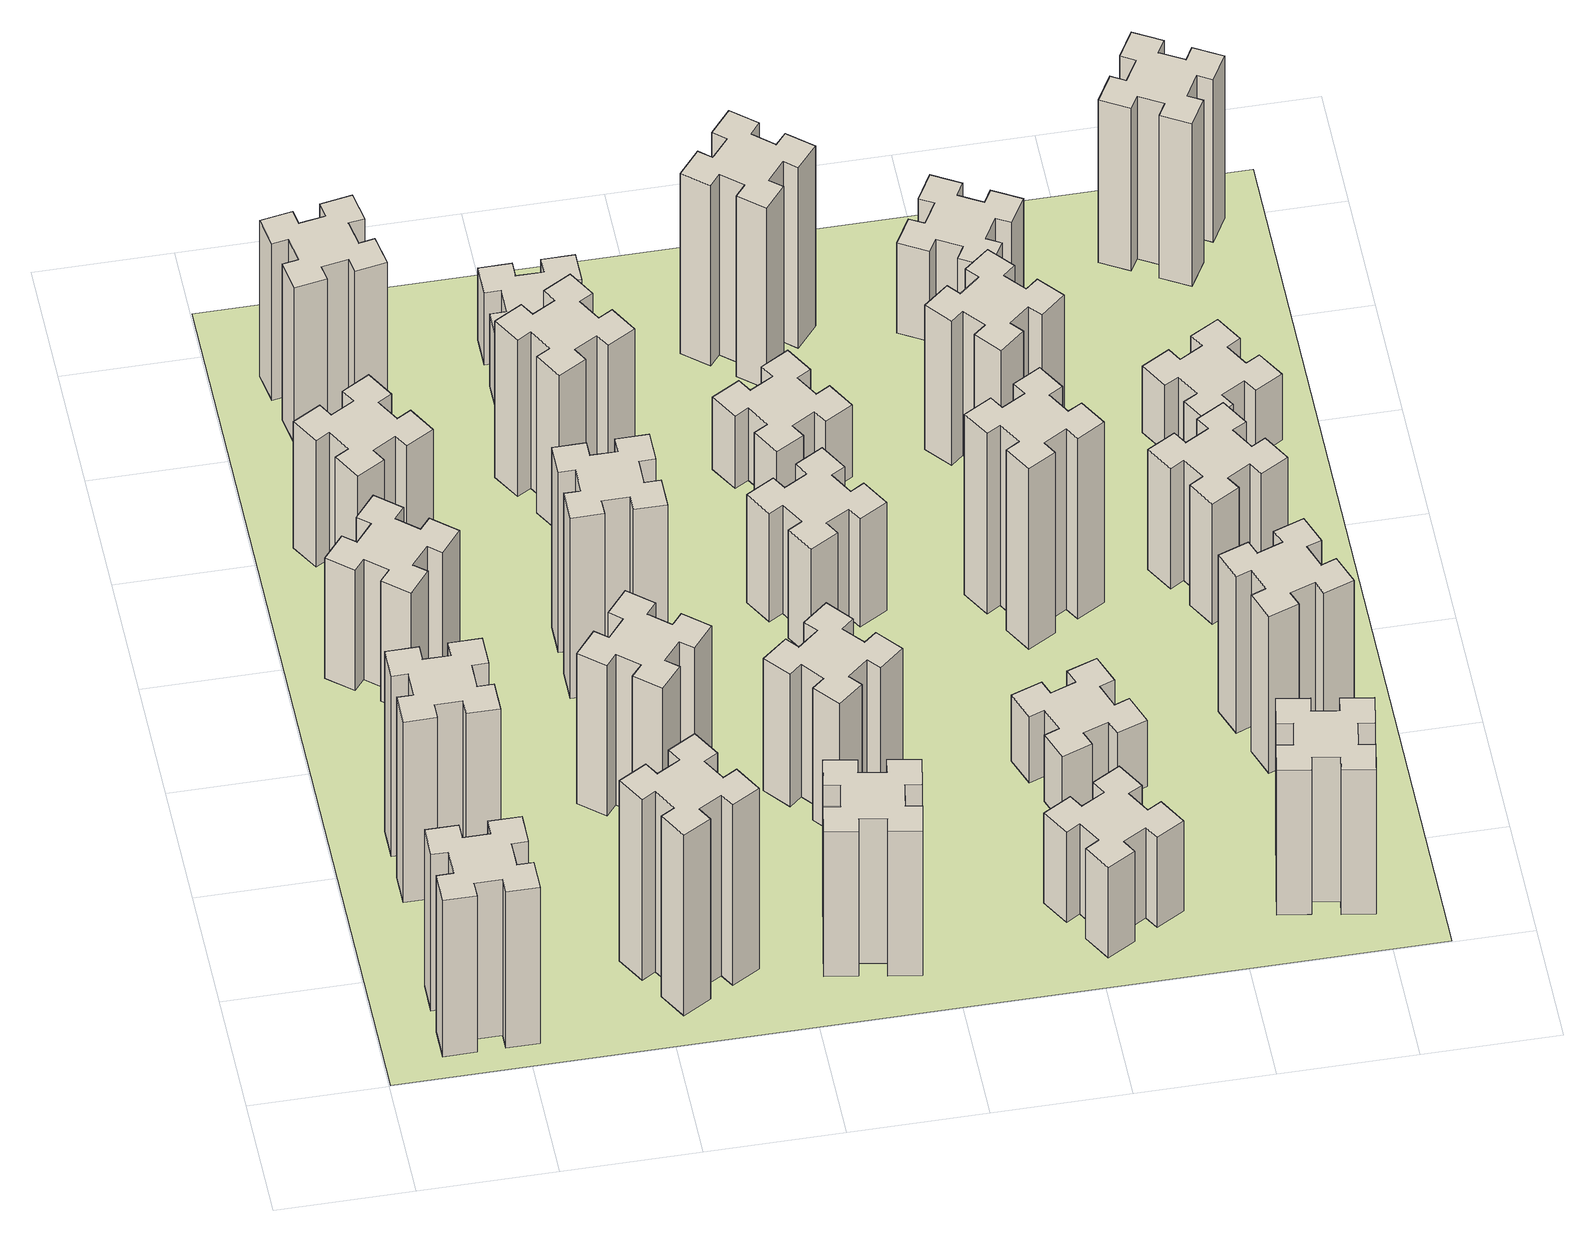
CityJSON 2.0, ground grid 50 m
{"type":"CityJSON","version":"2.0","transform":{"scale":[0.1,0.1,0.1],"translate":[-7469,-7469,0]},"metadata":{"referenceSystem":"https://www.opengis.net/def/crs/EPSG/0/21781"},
"CityObjects":{
"building1":{"type":"Building","attributes":{"class":"1000","function":"1000","usage":"1000","yearOfConstruction":2016,"roofType":"1000","measuredHeight":78,"storeysAboveGround":30,"storeysBelowGround":0},"geometry":[{"type":"Solid","lod":"1","boundaries":[[[[0,1,2,3,4,5,6,7,8,9,10,11,12,13,14,15,16,17,18,19]],[[17,16,20,21]],[[16,15,22,20]],[[15,14,23,22]],[[14,13,24,23]],[[13,12,25,24]],[[12,11,26,25]],[[11,10,27,26]],[[10,9,28,27]],[[9,8,29,28]],[[8,7,30,29]],[[7,6,31,30]],[[6,5,32,31]],[[5,4,33,32]],[[4,3,34,33]],[[3,2,35,34]],[[2,1,36,35]],[[1,0,37,36]],[[0,19,38,37]],[[19,18,39,38]],[[18,17,21,39]],[[24,25,26,27,28,29,30,31,32,33,34,35,36,37,38,39,21,20,22,23]]]]}]},
"building2":{"type":"Building","attributes":{"class":"1000","function":"1000","usage":"1000","yearOfConstruction":2016,"roofType":"1000","measuredHeight":90,"storeysAboveGround":30,"storeysBelowGround":0},"geometry":[{"type":"Solid","lod":"1","boundaries":[[[[40,41,42,43,44,45,46,47,48,49,50,51,52,53,54,55,56,57,58,59]],[[57,56,60,61]],[[56,55,62,60]],[[55,54,63,62]],[[54,53,64,63]],[[53,52,65,64]],[[52,51,66,65]],[[51,50,67,66]],[[50,49,68,67]],[[49,48,69,68]],[[48,47,70,69]],[[47,46,71,70]],[[46,45,72,71]],[[45,44,73,72]],[[44,43,74,73]],[[43,42,75,74]],[[42,41,76,75]],[[41,40,77,76]],[[40,59,78,77]],[[59,58,79,78]],[[58,57,61,79]],[[64,65,66,67,68,69,70,71,72,73,74,75,76,77,78,79,61,60,62,63]]]]}]},
"building3":{"type":"Building","attributes":{"class":"1000","function":"1000","usage":"1000","yearOfConstruction":2016,"roofType":"1000","measuredHeight":60,"storeysAboveGround":30,"storeysBelowGround":0},"geometry":[{"type":"Solid","lod":"1","boundaries":[[[[80,81,82,83,84,85,86,87,88,89,90,91,92,93,94,95,96,97,98,99]],[[97,96,100,101]],[[96,95,102,100]],[[95,94,103,102]],[[94,93,104,103]],[[93,92,105,104]],[[92,91,106,105]],[[91,90,107,106]],[[90,89,108,107]],[[89,88,109,108]],[[88,87,110,109]],[[87,86,111,110]],[[86,85,112,111]],[[85,84,113,112]],[[84,83,114,113]],[[83,82,115,114]],[[82,81,116,115]],[[81,80,117,116]],[[80,99,118,117]],[[99,98,119,118]],[[98,97,101,119]],[[104,105,106,107,108,109,110,111,112,113,114,115,116,117,118,119,101,100,102,103]]]]}]},
"building4":{"type":"Building","attributes":{"class":"1000","function":"1000","usage":"1000","yearOfConstruction":2016,"roofType":"1000","measuredHeight":63,"storeysAboveGround":30,"storeysBelowGround":0},"geometry":[{"type":"Solid","lod":"1","boundaries":[[[[120,121,122,123,124,125,126,127,128,129,130,131,132,133,134,135,136,137,138,139]],[[137,136,140,141]],[[136,135,142,140]],[[135,134,143,142]],[[134,133,144,143]],[[133,132,145,144]],[[132,131,146,145]],[[131,130,147,146]],[[130,129,148,147]],[[129,128,149,148]],[[128,127,150,149]],[[127,126,151,150]],[[126,125,152,151]],[[125,124,153,152]],[[124,123,154,153]],[[123,122,155,154]],[[122,121,156,155]],[[121,120,157,156]],[[120,139,158,157]],[[139,138,159,158]],[[138,137,141,159]],[[144,145,146,147,148,149,150,151,152,153,154,155,156,157,158,159,141,140,142,143]]]]}]},
"building5":{"type":"Building","attributes":{"class":"1000","function":"1000","usage":"1000","yearOfConstruction":2016,"roofType":"1000","measuredHeight":90,"storeysAboveGround":30,"storeysBelowGround":0},"geometry":[{"type":"Solid","lod":"1","boundaries":[[[[160,161,162,163,164,165,166,167,168,169,170,171,172,173,174,175,176,177,178,179]],[[177,176,180,181]],[[176,175,182,180]],[[175,174,183,182]],[[174,173,184,183]],[[173,172,185,184]],[[172,171,186,185]],[[171,170,187,186]],[[170,169,188,187]],[[169,168,189,188]],[[168,167,190,189]],[[167,166,191,190]],[[166,165,192,191]],[[165,164,193,192]],[[164,163,194,193]],[[163,162,195,194]],[[162,161,196,195]],[[161,160,197,196]],[[160,179,198,197]],[[179,178,199,198]],[[178,177,181,199]],[[184,185,186,187,188,189,190,191,192,193,194,195,196,197,198,199,181,180,182,183]]]]}]},
"building6":{"type":"Building","attributes":{"class":"1000","function":"1000","usage":"1000","yearOfConstruction":2016,"roofType":"1000","measuredHeight":78,"storeysAboveGround":30,"storeysBelowGround":0},"geometry":[{"type":"Solid","lod":"1","boundaries":[[[[200,201,202,203,204,205,206,207,208,209,210,211,212,213,214,215,216,217,218,219]],[[217,216,220,221]],[[216,215,222,220]],[[215,214,223,222]],[[214,213,224,223]],[[213,212,225,224]],[[212,211,226,225]],[[211,210,227,226]],[[210,209,228,227]],[[209,208,229,228]],[[208,207,230,229]],[[207,206,231,230]],[[206,205,232,231]],[[205,204,233,232]],[[204,203,234,233]],[[203,202,235,234]],[[202,201,236,235]],[[201,200,237,236]],[[200,219,238,237]],[[219,218,239,238]],[[218,217,221,239]],[[224,225,226,227,228,229,230,231,232,233,234,235,236,237,238,239,221,220,222,223]]]]}]},
"building7":{"type":"Building","attributes":{"class":"1000","function":"1000","usage":"1000","yearOfConstruction":2016,"roofType":"1000","measuredHeight":75,"storeysAboveGround":30,"storeysBelowGround":0},"geometry":[{"type":"Solid","lod":"1","boundaries":[[[[240,241,242,243,244,245,246,247,248,249,250,251,252,253,254,255,256,257,258,259]],[[257,256,260,261]],[[256,255,262,260]],[[255,254,263,262]],[[254,253,264,263]],[[253,252,265,264]],[[252,251,266,265]],[[251,250,267,266]],[[250,249,268,267]],[[249,248,269,268]],[[248,247,270,269]],[[247,246,271,270]],[[246,245,272,271]],[[245,244,273,272]],[[244,243,274,273]],[[243,242,275,274]],[[242,241,276,275]],[[241,240,277,276]],[[240,259,278,277]],[[259,258,279,278]],[[258,257,261,279]],[[264,265,266,267,268,269,270,271,272,273,274,275,276,277,278,279,261,260,262,263]]]]}]},
"building8":{"type":"Building","attributes":{"class":"1000","function":"1000","usage":"1000","yearOfConstruction":2016,"roofType":"1000","measuredHeight":90,"storeysAboveGround":30,"storeysBelowGround":0},"geometry":[{"type":"Solid","lod":"1","boundaries":[[[[280,281,282,283,284,285,286,287,288,289,290,291,292,293,294,295,296,297,298,299]],[[297,296,300,301]],[[296,295,302,300]],[[295,294,303,302]],[[294,293,304,303]],[[293,292,305,304]],[[292,291,306,305]],[[291,290,307,306]],[[290,289,308,307]],[[289,288,309,308]],[[288,287,310,309]],[[287,286,311,310]],[[286,285,312,311]],[[285,284,313,312]],[[284,283,314,313]],[[283,282,315,314]],[[282,281,316,315]],[[281,280,317,316]],[[280,299,318,317]],[[299,298,319,318]],[[298,297,301,319]],[[304,305,306,307,308,309,310,311,312,313,314,315,316,317,318,319,301,300,302,303]]]]}]},
"building9":{"type":"Building","attributes":{"class":"1000","function":"1000","usage":"1000","yearOfConstruction":2016,"roofType":"1000","measuredHeight":72,"storeysAboveGround":30,"storeysBelowGround":0},"geometry":[{"type":"Solid","lod":"1","boundaries":[[[[320,321,322,323,324,325,326,327,328,329,330,331,332,333,334,335,336,337,338,339]],[[337,336,340,341]],[[336,335,342,340]],[[335,334,343,342]],[[334,333,344,343]],[[333,332,345,344]],[[332,331,346,345]],[[331,330,347,346]],[[330,329,348,347]],[[329,328,349,348]],[[328,327,350,349]],[[327,326,351,350]],[[326,325,352,351]],[[325,324,353,352]],[[324,323,354,353]],[[323,322,355,354]],[[322,321,356,355]],[[321,320,357,356]],[[320,339,358,357]],[[339,338,359,358]],[[338,337,341,359]],[[344,345,346,347,348,349,350,351,352,353,354,355,356,357,358,359,341,340,342,343]]]]}]},
"building10":{"type":"Building","attributes":{"class":"1000","function":"1000","usage":"1000","yearOfConstruction":2016,"roofType":"1000","measuredHeight":78,"storeysAboveGround":30,"storeysBelowGround":0},"geometry":[{"type":"Solid","lod":"1","boundaries":[[[[360,361,362,363,364,365,366,367,368,369,370,371,372,373,374,375,376,377,378,379]],[[377,376,380,381]],[[376,375,382,380]],[[375,374,383,382]],[[374,373,384,383]],[[373,372,385,384]],[[372,371,386,385]],[[371,370,387,386]],[[370,369,388,387]],[[369,368,389,388]],[[368,367,390,389]],[[367,366,391,390]],[[366,365,392,391]],[[365,364,393,392]],[[364,363,394,393]],[[363,362,395,394]],[[362,361,396,395]],[[361,360,397,396]],[[360,379,398,397]],[[379,378,399,398]],[[378,377,381,399]],[[384,385,386,387,388,389,390,391,392,393,394,395,396,397,398,399,381,380,382,383]]]]}]},
"building11":{"type":"Building","attributes":{"class":"1000","function":"1000","usage":"1000","yearOfConstruction":2016,"roofType":"1000","measuredHeight":36,"storeysAboveGround":30,"storeysBelowGround":0},"geometry":[{"type":"Solid","lod":"1","boundaries":[[[[400,401,402,403,404,405,406,407,408,409,410,411,412,413,414,415,416,417,418,419]],[[417,416,420,421]],[[416,415,422,420]],[[415,414,423,422]],[[414,413,424,423]],[[413,412,425,424]],[[412,411,426,425]],[[411,410,427,426]],[[410,409,428,427]],[[409,408,429,428]],[[408,407,430,429]],[[407,406,431,430]],[[406,405,432,431]],[[405,404,433,432]],[[404,403,434,433]],[[403,402,435,434]],[[402,401,436,435]],[[401,400,437,436]],[[400,419,438,437]],[[419,418,439,438]],[[418,417,421,439]],[[424,425,426,427,428,429,430,431,432,433,434,435,436,437,438,439,421,420,422,423]]]]}]},
"building12":{"type":"Building","attributes":{"class":"1000","function":"1000","usage":"1000","yearOfConstruction":2016,"roofType":"1000","measuredHeight":66,"storeysAboveGround":30,"storeysBelowGround":0},"geometry":[{"type":"Solid","lod":"1","boundaries":[[[[440,441,442,443,444,445,446,447,448,449,450,451,452,453,454,455,456,457,458,459]],[[457,456,460,461]],[[456,455,462,460]],[[455,454,463,462]],[[454,453,464,463]],[[453,452,465,464]],[[452,451,466,465]],[[451,450,467,466]],[[450,449,468,467]],[[449,448,469,468]],[[448,447,470,469]],[[447,446,471,470]],[[446,445,472,471]],[[445,444,473,472]],[[444,443,474,473]],[[443,442,475,474]],[[442,441,476,475]],[[441,440,477,476]],[[440,459,478,477]],[[459,458,479,478]],[[458,457,461,479]],[[464,465,466,467,468,469,470,471,472,473,474,475,476,477,478,479,461,460,462,463]]]]}]},
"building13":{"type":"Building","attributes":{"class":"1000","function":"1000","usage":"1000","yearOfConstruction":2016,"roofType":"1000","measuredHeight":54,"storeysAboveGround":30,"storeysBelowGround":0},"geometry":[{"type":"Solid","lod":"1","boundaries":[[[[480,481,482,483,484,485,486,487,488,489,490,491,492,493,494,495,496,497,498,499]],[[497,496,500,501]],[[496,495,502,500]],[[495,494,503,502]],[[494,493,504,503]],[[493,492,505,504]],[[492,491,506,505]],[[491,490,507,506]],[[490,489,508,507]],[[489,488,509,508]],[[488,487,510,509]],[[487,486,511,510]],[[486,485,512,511]],[[485,484,513,512]],[[484,483,514,513]],[[483,482,515,514]],[[482,481,516,515]],[[481,480,517,516]],[[480,499,518,517]],[[499,498,519,518]],[[498,497,501,519]],[[504,505,506,507,508,509,510,511,512,513,514,515,516,517,518,519,501,500,502,503]]]]}]},
"building14":{"type":"Building","attributes":{"class":"1000","function":"1000","usage":"1000","yearOfConstruction":2016,"roofType":"1000","measuredHeight":36,"storeysAboveGround":30,"storeysBelowGround":0},"geometry":[{"type":"Solid","lod":"1","boundaries":[[[[520,521,522,523,524,525,526,527,528,529,530,531,532,533,534,535,536,537,538,539]],[[537,536,540,541]],[[536,535,542,540]],[[535,534,543,542]],[[534,533,544,543]],[[533,532,545,544]],[[532,531,546,545]],[[531,530,547,546]],[[530,529,548,547]],[[529,528,549,548]],[[528,527,550,549]],[[527,526,551,550]],[[526,525,552,551]],[[525,524,553,552]],[[524,523,554,553]],[[523,522,555,554]],[[522,521,556,555]],[[521,520,557,556]],[[520,539,558,557]],[[539,538,559,558]],[[538,537,541,559]],[[544,545,546,547,548,549,550,551,552,553,554,555,556,557,558,559,541,540,542,543]]]]}]},
"building15":{"type":"Building","attributes":{"class":"1000","function":"1000","usage":"1000","yearOfConstruction":2016,"roofType":"1000","measuredHeight":45,"storeysAboveGround":30,"storeysBelowGround":0},"geometry":[{"type":"Solid","lod":"1","boundaries":[[[[560,561,562,563,564,565,566,567,568,569,570,571,572,573,574,575,576,577,578,579]],[[577,576,580,581]],[[576,575,582,580]],[[575,574,583,582]],[[574,573,584,583]],[[573,572,585,584]],[[572,571,586,585]],[[571,570,587,586]],[[570,569,588,587]],[[569,568,589,588]],[[568,567,590,589]],[[567,566,591,590]],[[566,565,592,591]],[[565,564,593,592]],[[564,563,594,593]],[[563,562,595,594]],[[562,561,596,595]],[[561,560,597,596]],[[560,579,598,597]],[[579,578,599,598]],[[578,577,581,599]],[[584,585,586,587,588,589,590,591,592,593,594,595,596,597,598,599,581,580,582,583]]]]}]},
"building16":{"type":"Building","attributes":{"class":"1000","function":"1000","usage":"1000","yearOfConstruction":2016,"roofType":"1000","measuredHeight":90,"storeysAboveGround":30,"storeysBelowGround":0},"geometry":[{"type":"Solid","lod":"1","boundaries":[[[[600,601,602,603,604,605,606,607,608,609,610,611,612,613,614,615,616,617,618,619]],[[617,616,620,621]],[[616,615,622,620]],[[615,614,623,622]],[[614,613,624,623]],[[613,612,625,624]],[[612,611,626,625]],[[611,610,627,626]],[[610,609,628,627]],[[609,608,629,628]],[[608,607,630,629]],[[607,606,631,630]],[[606,605,632,631]],[[605,604,633,632]],[[604,603,634,633]],[[603,602,635,634]],[[602,601,636,635]],[[601,600,637,636]],[[600,619,638,637]],[[619,618,639,638]],[[618,617,621,639]],[[624,625,626,627,628,629,630,631,632,633,634,635,636,637,638,639,621,620,622,623]]]]}]},
"building17":{"type":"Building","attributes":{"class":"1000","function":"1000","usage":"1000","yearOfConstruction":2016,"roofType":"1000","measuredHeight":33,"storeysAboveGround":30,"storeysBelowGround":0},"geometry":[{"type":"Solid","lod":"1","boundaries":[[[[640,641,642,643,644,645,646,647,648,649,650,651,652,653,654,655,656,657,658,659]],[[657,656,660,661]],[[656,655,662,660]],[[655,654,663,662]],[[654,653,664,663]],[[653,652,665,664]],[[652,651,666,665]],[[651,650,667,666]],[[650,649,668,667]],[[649,648,669,668]],[[648,647,670,669]],[[647,646,671,670]],[[646,645,672,671]],[[645,644,673,672]],[[644,643,674,673]],[[643,642,675,674]],[[642,641,676,675]],[[641,640,677,676]],[[640,659,678,677]],[[659,658,679,678]],[[658,657,661,679]],[[664,665,666,667,668,669,670,671,672,673,674,675,676,677,678,679,661,660,662,663]]]]}]},
"building18":{"type":"Building","attributes":{"class":"1000","function":"1000","usage":"1000","yearOfConstruction":2016,"roofType":"1000","measuredHeight":90,"storeysAboveGround":30,"storeysBelowGround":0},"geometry":[{"type":"Solid","lod":"1","boundaries":[[[[680,681,682,683,684,685,686,687,688,689,690,691,692,693,694,695,696,697,698,699]],[[697,696,700,701]],[[696,695,702,700]],[[695,694,703,702]],[[694,693,704,703]],[[693,692,705,704]],[[692,691,706,705]],[[691,690,707,706]],[[690,689,708,707]],[[689,688,709,708]],[[688,687,710,709]],[[687,686,711,710]],[[686,685,712,711]],[[685,684,713,712]],[[684,683,714,713]],[[683,682,715,714]],[[682,681,716,715]],[[681,680,717,716]],[[680,699,718,717]],[[699,698,719,718]],[[698,697,701,719]],[[704,705,706,707,708,709,710,711,712,713,714,715,716,717,718,719,701,700,702,703]]]]}]},
"building19":{"type":"Building","attributes":{"class":"1000","function":"1000","usage":"1000","yearOfConstruction":2016,"roofType":"1000","measuredHeight":72,"storeysAboveGround":30,"storeysBelowGround":0},"geometry":[{"type":"Solid","lod":"1","boundaries":[[[[720,721,722,723,724,725,726,727,728,729,730,731,732,733,734,735,736,737,738,739]],[[737,736,740,741]],[[736,735,742,740]],[[735,734,743,742]],[[734,733,744,743]],[[733,732,745,744]],[[732,731,746,745]],[[731,730,747,746]],[[730,729,748,747]],[[729,728,749,748]],[[728,727,750,749]],[[727,726,751,750]],[[726,725,752,751]],[[725,724,753,752]],[[724,723,754,753]],[[723,722,755,754]],[[722,721,756,755]],[[721,720,757,756]],[[720,739,758,757]],[[739,738,759,758]],[[738,737,741,759]],[[744,745,746,747,748,749,750,751,752,753,754,755,756,757,758,759,741,740,742,743]]]]}]},
"building20":{"type":"Building","attributes":{"class":"1000","function":"1000","usage":"1000","yearOfConstruction":2016,"roofType":"1000","measuredHeight":72,"storeysAboveGround":30,"storeysBelowGround":0},"geometry":[{"type":"Solid","lod":"1","boundaries":[[[[760,761,762,763,764,765,766,767,768,769,770,771,772,773,774,775,776,777,778,779]],[[777,776,780,781]],[[776,775,782,780]],[[775,774,783,782]],[[774,773,784,783]],[[773,772,785,784]],[[772,771,786,785]],[[771,770,787,786]],[[770,769,788,787]],[[769,768,789,788]],[[768,767,790,789]],[[767,766,791,790]],[[766,765,792,791]],[[765,764,793,792]],[[764,763,794,793]],[[763,762,795,794]],[[762,761,796,795]],[[761,760,797,796]],[[760,779,798,797]],[[779,778,799,798]],[[778,777,781,799]],[[784,785,786,787,788,789,790,791,792,793,794,795,796,797,798,799,781,780,782,783]]]]}]},
"building21":{"type":"Building","attributes":{"class":"1000","function":"1000","usage":"1000","yearOfConstruction":2016,"roofType":"1000","measuredHeight":45,"storeysAboveGround":30,"storeysBelowGround":0},"geometry":[{"type":"Solid","lod":"1","boundaries":[[[[800,801,802,803,804,805,806,807,808,809,810,811,812,813,814,815,816,817,818,819]],[[817,816,820,821]],[[816,815,822,820]],[[815,814,823,822]],[[814,813,824,823]],[[813,812,825,824]],[[812,811,826,825]],[[811,810,827,826]],[[810,809,828,827]],[[809,808,829,828]],[[808,807,830,829]],[[807,806,831,830]],[[806,805,832,831]],[[805,804,833,832]],[[804,803,834,833]],[[803,802,835,834]],[[802,801,836,835]],[[801,800,837,836]],[[800,819,838,837]],[[819,818,839,838]],[[818,817,821,839]],[[824,825,826,827,828,829,830,831,832,833,834,835,836,837,838,839,821,820,822,823]]]]}]},
"building22":{"type":"Building","attributes":{"class":"1000","function":"1000","usage":"1000","yearOfConstruction":2016,"roofType":"1000","measuredHeight":78,"storeysAboveGround":30,"storeysBelowGround":0},"geometry":[{"type":"Solid","lod":"1","boundaries":[[[[840,841,842,843,844,845,846,847,848,849,850,851,852,853,854,855,856,857,858,859]],[[857,856,860,861]],[[856,855,862,860]],[[855,854,863,862]],[[854,853,864,863]],[[853,852,865,864]],[[852,851,866,865]],[[851,850,867,866]],[[850,849,868,867]],[[849,848,869,868]],[[848,847,870,869]],[[847,846,871,870]],[[846,845,872,871]],[[845,844,873,872]],[[844,843,874,873]],[[843,842,875,874]],[[842,841,876,875]],[[841,840,877,876]],[[840,859,878,877]],[[859,858,879,878]],[[858,857,861,879]],[[864,865,866,867,868,869,870,871,872,873,874,875,876,877,878,879,861,860,862,863]]]]}]},
"building23":{"type":"Building","attributes":{"class":"1000","function":"1000","usage":"1000","yearOfConstruction":2016,"roofType":"1000","measuredHeight":60,"storeysAboveGround":30,"storeysBelowGround":0},"geometry":[{"type":"Solid","lod":"1","boundaries":[[[[880,881,882,883,884,885,886,887,888,889,890,891,892,893,894,895,896,897,898,899]],[[897,896,900,901]],[[896,895,902,900]],[[895,894,903,902]],[[894,893,904,903]],[[893,892,905,904]],[[892,891,906,905]],[[891,890,907,906]],[[890,889,908,907]],[[889,888,909,908]],[[888,887,910,909]],[[887,886,911,910]],[[886,885,912,911]],[[885,884,913,912]],[[884,883,914,913]],[[883,882,915,914]],[[882,881,916,915]],[[881,880,917,916]],[[880,899,918,917]],[[899,898,919,918]],[[898,897,901,919]],[[904,905,906,907,908,909,910,911,912,913,914,915,916,917,918,919,901,900,902,903]]]]}]},
"building24":{"type":"Building","attributes":{"class":"1000","function":"1000","usage":"1000","yearOfConstruction":2016,"roofType":"1000","measuredHeight":33,"storeysAboveGround":30,"storeysBelowGround":0},"geometry":[{"type":"Solid","lod":"1","boundaries":[[[[920,921,922,923,924,925,926,927,928,929,930,931,932,933,934,935,936,937,938,939]],[[937,936,940,941]],[[936,935,942,940]],[[935,934,943,942]],[[934,933,944,943]],[[933,932,945,944]],[[932,931,946,945]],[[931,930,947,946]],[[930,929,948,947]],[[929,928,949,948]],[[928,927,950,949]],[[927,926,951,950]],[[926,925,952,951]],[[925,924,953,952]],[[924,923,954,953]],[[923,922,955,954]],[[922,921,956,955]],[[921,920,957,956]],[[920,939,958,957]],[[939,938,959,958]],[[938,937,941,959]],[[944,945,946,947,948,949,950,951,952,953,954,955,956,957,958,959,941,940,942,943]]]]}]},
"building25":{"type":"Building","attributes":{"class":"1000","function":"1000","usage":"1000","yearOfConstruction":2016,"roofType":"1000","measuredHeight":81,"storeysAboveGround":30,"storeysBelowGround":0},"geometry":[{"type":"Solid","lod":"1","boundaries":[[[[960,961,962,963,964,965,966,967,968,969,970,971,972,973,974,975,976,977,978,979]],[[977,976,980,981]],[[976,975,982,980]],[[975,974,983,982]],[[974,973,984,983]],[[973,972,985,984]],[[972,971,986,985]],[[971,970,987,986]],[[970,969,988,987]],[[969,968,989,988]],[[968,967,990,989]],[[967,966,991,990]],[[966,965,992,991]],[[965,964,993,992]],[[964,963,994,993]],[[963,962,995,994]],[[962,961,996,995]],[[961,960,997,996]],[[960,979,998,997]],[[979,978,999,998]],[[978,977,981,999]],[[984,985,986,987,988,989,990,991,992,993,994,995,996,997,998,999,981,980,982,983]]]]}]},
"landuse1":{"type":"LandUse","attributes":{"name":"plot1","function":"1010"},"geometry":[{"type":"MultiSurface","lod":"1","boundaries":[[[1000,1001,1002,1003]]]}]}
},
"vertices":[
[265,325,0],[265,225,0],[205,225,0],[205,105,0],[325,105,0],[325,165,0],[425,165,0],[425,105,0],[545,105,0],[545,225,0],[485,225,0],[485,325,0],[545,325,0],[545,445,0],[425,445,0],[425,385,0],[325,385,0],[325,445,0],[205,445,0],[205,325,0],[325,385,780],[325,445,780],[425,385,780],[425,445,780],[545,445,780],[545,325,780],[485,325,780],[485,225,780],[545,225,780],[545,105,780],[425,105,780],[425,165,780],[325,165,780],[325,105,780],[205,105,780],[205,225,780],[265,225,780],[265,325,780],[205,325,780],[205,445,780],
[265,1065,0],[265,965,0],[205,965,0],[205,845,0],[325,845,0],[325,905,0],[425,905,0],[425,845,0],[545,845,0],[545,965,0],[485,965,0],[485,1065,0],[545,1065,0],[545,1185,0],[425,1185,0],[425,1125,0],[325,1125,0],[325,1185,0],[205,1185,0],[205,1065,0],[325,1125,900],[325,1185,900],[425,1125,900],[425,1185,900],[545,1185,900],[545,1065,900],[485,1065,900],[485,965,900],[545,965,900],[545,845,900],[425,845,900],[425,905,900],[325,905,900],[325,845,900],[205,845,900],[205,965,900],[265,965,900],[265,1065,900],[205,1065,900],[205,1185,900],
[427,1846,0],[492,1923,0],[538,1884,0],[615,1976,0],[523,2053,0],[484,2007,0],[408,2072,0],[446,2118,0],[354,2195,0],[277,2103,0],[323,2064,0],[259,1988,0],[213,2026,0],[136,1934,0],[228,1857,0],[266,1903,0],[343,1839,0],[304,1793,0],[396,1716,0],[473,1808,0],[343,1839,600],[304,1793,600],[266,1903,600],[228,1857,600],[136,1934,600],[213,2026,600],[259,1988,600],[323,2064,600],[277,2103,600],[354,2195,600],[446,2118,600],[408,2072,600],[484,2007,600],[523,2053,600],[615,1976,600],[538,1884,600],[492,1923,600],[427,1846,600],[473,1808,600],[396,1716,600],
[496,2507,0],[446,2594,0],[498,2624,0],[438,2728,0],[334,2668,0],[364,2616,0],[277,2566,0],[247,2618,0],[143,2558,0],[203,2454,0],[255,2484,0],[305,2397,0],[253,2367,0],[313,2263,0],[417,2323,0],[387,2375,0],[474,2425,0],[504,2373,0],[608,2433,0],[548,2537,0],[474,2425,630],[504,2373,630],[387,2375,630],[417,2323,630],[313,2263,630],[253,2367,630],[305,2397,630],[255,2484,630],[203,2454,630],[143,2558,630],[247,2618,630],[277,2566,630],[364,2616,630],[334,2668,630],[438,2728,630],[498,2624,630],[446,2594,630],[496,2507,630],[548,2537,630],[608,2433,630],
[1127,255,0],[1214,305,0],[1244,253,0],[1348,313,0],[1288,417,0],[1236,387,0],[1186,474,0],[1238,504,0],[1178,608,0],[1074,548,0],[1104,496,0],[1017,446,0],[987,498,0],[883,438,0],[943,334,0],[995,364,0],[1045,277,0],[993,247,0],[1053,143,0],[1157,203,0],[1045,277,900],[993,247,900],[995,364,900],[943,334,900],[883,438,900],[987,498,900],[1017,446,900],[1104,496,900],[1074,548,900],[1178,608,900],[1238,504,900],[1186,474,900],[1236,387,900],[1288,417,900],[1348,313,900],[1244,253,900],[1214,305,900],[1127,255,900],[1157,203,900],[1053,143,900],
[492,3205,0],[475,3304,0],[534,3314,0],[513,3432,0],[395,3411,0],[405,3352,0],[307,3335,0],[297,3394,0],[178,3373,0],[199,3255,0],[258,3265,0],[276,3167,0],[217,3157,0],[237,3038,0],[356,3059,0],[345,3118,0],[444,3136,0],[454,3077,0],[572,3097,0],[551,3216,0],[444,3136,780],[454,3077,780],[345,3118,780],[356,3059,780],[237,3038,780],[217,3157,780],[276,3167,780],[258,3265,780],[199,3255,780],[178,3373,780],[297,3394,780],[307,3335,780],[405,3352,780],[395,3411,780],[513,3432,780],[534,3314,780],[475,3304,780],[492,3205,780],[551,3216,780],[572,3097,780],
[1224,1267,0],[1148,1332,0],[1186,1378,0],[1094,1455,0],[1017,1363,0],[1063,1324,0],[999,1248,0],[953,1286,0],[876,1194,0],[968,1117,0],[1006,1163,0],[1083,1099,0],[1044,1053,0],[1136,976,0],[1213,1068,0],[1167,1106,0],[1232,1183,0],[1278,1144,0],[1355,1236,0],[1263,1313,0],[1232,1183,750],[1278,1144,750],[1167,1106,750],[1213,1068,750],[1136,976,750],[1044,1053,750],[1083,1099,750],[1006,1163,750],[968,1117,750],[876,1194,750],[953,1286,750],[999,1248,750],[1063,1324,750],[1017,1363,750],[1094,1455,750],[1186,1378,750],[1148,1332,750],[1224,1267,750],[1263,1313,750],[1355,1236,750],
[1165,1965,0],[1065,1965,0],[1065,2025,0],[945,2025,0],[945,1905,0],[1005,1905,0],[1005,1805,0],[945,1805,0],[945,1685,0],[1065,1685,0],[1065,1745,0],[1165,1745,0],[1165,1685,0],[1285,1685,0],[1285,1805,0],[1225,1805,0],[1225,1905,0],[1285,1905,0],[1285,2025,0],[1165,2025,0],[1225,1905,900],[1285,1905,900],[1225,1805,900],[1285,1805,900],[1285,1685,900],[1165,1685,900],[1165,1745,900],[1065,1745,900],[1065,1685,900],[945,1685,900],[945,1805,900],[1005,1805,900],[1005,1905,900],[945,1905,900],[945,2025,900],[1065,2025,900],[1065,1965,900],[1165,1965,900],[1165,2025,900],[1285,2025,900],
[1855,307,0],[1872,405,0],[1931,395,0],[1952,513,0],[1834,534,0],[1824,475,0],[1725,492,0],[1736,551,0],[1617,572,0],[1597,454,0],[1656,444,0],[1638,345,0],[1579,356,0],[1558,237,0],[1677,217,0],[1687,276,0],[1785,258,0],[1775,199,0],[1893,178,0],[1914,297,0],[1785,258,720],[1775,199,720],[1687,276,720],[1677,217,720],[1558,237,720],[1579,356,720],[1638,345,720],[1656,444,720],[1597,454,720],[1617,572,720],[1736,551,720],[1725,492,720],[1824,475,720],[1834,534,720],[1952,513,720],[1931,395,720],[1872,405,720],[1855,307,720],[1914,297,720],[1893,178,720],
[1236,2707,0],[1186,2794,0],[1238,2824,0],[1178,2928,0],[1074,2868,0],[1104,2816,0],[1017,2766,0],[987,2818,0],[883,2758,0],[943,2654,0],[995,2684,0],[1045,2597,0],[993,2567,0],[1053,2463,0],[1157,2523,0],[1127,2575,0],[1214,2625,0],[1244,2573,0],[1348,2633,0],[1288,2737,0],[1214,2625,780],[1244,2573,780],[1127,2575,780],[1157,2523,780],[1053,2463,780],[993,2567,780],[1045,2597,780],[995,2684,780],[943,2654,780],[883,2758,780],[987,2818,780],[1017,2766,780],[1104,2816,780],[1074,2868,780],[1178,2928,780],[1238,2824,780],[1186,2794,780],[1236,2707,780],[1288,2737,780],[1348,2633,780],
[1225,3185,0],[1225,3285,0],[1285,3285,0],[1285,3405,0],[1165,3405,0],[1165,3345,0],[1065,3345,0],[1065,3405,0],[945,3405,0],[945,3285,0],[1005,3285,0],[1005,3185,0],[945,3185,0],[945,3065,0],[1065,3065,0],[1065,3125,0],[1165,3125,0],[1165,3065,0],[1285,3065,0],[1285,3185,0],[1165,3125,360],[1165,3065,360],[1065,3125,360],[1065,3065,360],[945,3065,360],[945,3185,360],[1005,3185,360],[1005,3285,360],[945,3285,360],[945,3405,360],[1065,3405,360],[1065,3345,360],[1165,3345,360],[1165,3405,360],[1285,3405,360],[1285,3285,360],[1225,3285,360],[1225,3185,360],[1285,3185,360],[1285,3065,360],
[1788,999,0],[1864,1063,0],[1903,1017,0],[1995,1094,0],[1918,1186,0],[1872,1148,0],[1807,1224,0],[1853,1263,0],[1776,1355,0],[1684,1278,0],[1723,1232,0],[1646,1167,0],[1608,1213,0],[1516,1136,0],[1593,1044,0],[1639,1083,0],[1703,1006,0],[1657,968,0],[1734,876,0],[1826,953,0],[1703,1006,660],[1657,968,660],[1639,1083,660],[1593,1044,660],[1516,1136,660],[1608,1213,660],[1646,1167,660],[1723,1232,660],[1684,1278,660],[1776,1355,660],[1853,1263,660],[1807,1224,660],[1872,1148,660],[1918,1186,660],[1995,1094,660],[1903,1017,660],[1864,1063,660],[1788,999,660],[1826,953,660],[1734,876,660],
[1844,2076,0],[1757,2026,0],[1727,2078,0],[1623,2018,0],[1683,1914,0],[1735,1944,0],[1785,1857,0],[1733,1827,0],[1793,1723,0],[1897,1783,0],[1867,1835,0],[1954,1885,0],[1984,1833,0],[2088,1893,0],[2028,1997,0],[1976,1967,0],[1926,2054,0],[1978,2084,0],[1918,2188,0],[1814,2128,0],[1926,2054,540],[1978,2084,540],[1976,1967,540],[2028,1997,540],[2088,1893,540],[1984,1833,540],[1954,1885,540],[1867,1835,540],[1897,1783,540],[1793,1723,540],[1733,1827,540],[1785,1857,540],[1735,1944,540],[1683,1914,540],[1623,2018,540],[1727,2078,540],[1757,2026,540],[1844,2076,540],[1814,2128,540],[1918,2188,540],
[1976,2607,0],[1926,2694,0],[1978,2724,0],[1918,2828,0],[1814,2768,0],[1844,2716,0],[1757,2666,0],[1727,2718,0],[1623,2658,0],[1683,2554,0],[1735,2584,0],[1785,2497,0],[1733,2467,0],[1793,2363,0],[1897,2423,0],[1867,2475,0],[1954,2525,0],[1984,2473,0],[2088,2533,0],[2028,2637,0],[1954,2525,360],[1984,2473,360],[1867,2475,360],[1897,2423,360],[1793,2363,360],[1733,2467,360],[1785,2497,360],[1735,2584,360],[1683,2554,360],[1623,2658,360],[1727,2718,360],[1757,2666,360],[1844,2716,360],[1814,2768,360],[1918,2828,360],[1978,2724,360],[1926,2694,360],[1976,2607,360],[2028,2637,360],[2088,2533,360],
[2475,364,0],[2525,277,0],[2473,247,0],[2533,143,0],[2637,203,0],[2607,255,0],[2694,305,0],[2724,253,0],[2828,313,0],[2768,417,0],[2716,387,0],[2666,474,0],[2718,504,0],[2658,608,0],[2554,548,0],[2584,496,0],[2497,446,0],[2467,498,0],[2363,438,0],[2423,334,0],[2497,446,450],[2467,498,450],[2584,496,450],[2554,548,450],[2658,608,450],[2718,504,450],[2666,474,450],[2716,387,450],[2768,417,450],[2828,313,450],[2724,253,450],[2694,305,450],[2607,255,450],[2637,203,450],[2533,143,450],[2473,247,450],[2525,277,450],[2475,364,450],[2423,334,450],[2363,438,450],
[1907,3126,0],[1972,3203,0],[2018,3164,0],[2095,3256,0],[2003,3333,0],[1964,3287,0],[1888,3352,0],[1926,3398,0],[1834,3475,0],[1757,3383,0],[1803,3344,0],[1739,3268,0],[1693,3306,0],[1616,3214,0],[1708,3137,0],[1746,3183,0],[1823,3119,0],[1784,3073,0],[1876,2996,0],[1953,3088,0],[1823,3119,900],[1784,3073,900],[1746,3183,900],[1708,3137,900],[1616,3214,900],[1693,3306,900],[1739,3268,900],[1803,3344,900],[1757,3383,900],[1834,3475,900],[1926,3398,900],[1888,3352,900],[1964,3287,900],[2003,3333,900],[2095,3256,900],[2018,3164,900],[1972,3203,900],[1907,3126,900],[1953,3088,900],[1876,2996,900],
[2716,1006,0],[2682,1100,0],[2738,1120,0],[2697,1233,0],[2584,1192,0],[2605,1136,0],[2511,1102,0],[2490,1158,0],[2377,1117,0],[2419,1004,0],[2475,1025,0],[2509,931,0],[2453,910,0],[2494,797,0],[2607,839,0],[2586,895,0],[2680,929,0],[2700,873,0],[2813,914,0],[2772,1027,0],[2680,929,330],[2700,873,330],[2586,895,330],[2607,839,330],[2494,797,330],[2453,910,330],[2509,931,330],[2475,1025,330],[2419,1004,330],[2377,1117,330],[2490,1158,330],[2511,1102,330],[2605,1136,330],[2584,1192,330],[2697,1233,330],[2738,1120,330],[2682,1100,330],[2716,1006,330],[2772,1027,330],[2813,914,330],
[2607,1735,0],[2694,1785,0],[2724,1733,0],[2828,1793,0],[2768,1897,0],[2716,1867,0],[2666,1954,0],[2718,1984,0],[2658,2088,0],[2554,2028,0],[2584,1976,0],[2497,1926,0],[2467,1978,0],[2363,1918,0],[2423,1814,0],[2475,1844,0],[2525,1757,0],[2473,1727,0],[2533,1623,0],[2637,1683,0],[2525,1757,900],[2473,1727,900],[2475,1844,900],[2423,1814,900],[2363,1918,900],[2467,1978,900],[2497,1926,900],[2584,1976,900],[2554,2028,900],[2658,2088,900],[2718,1984,900],[2666,1954,900],[2716,1867,900],[2768,1897,900],[2828,1793,900],[2724,1733,900],[2694,1785,900],[2607,1735,900],[2637,1683,900],[2533,1623,900],
[2563,2712,0],[2486,2647,0],[2448,2693,0],[2356,2616,0],[2433,2524,0],[2479,2563,0],[2543,2486,0],[2497,2448,0],[2574,2356,0],[2666,2433,0],[2628,2479,0],[2704,2543,0],[2743,2497,0],[2835,2574,0],[2758,2666,0],[2712,2628,0],[2647,2704,0],[2693,2743,0],[2616,2835,0],[2524,2758,0],[2647,2704,720],[2693,2743,720],[2712,2628,720],[2758,2666,720],[2835,2574,720],[2743,2497,720],[2704,2543,720],[2628,2479,720],[2666,2433,720],[2574,2356,720],[2497,2448,720],[2543,2486,720],[2479,2563,720],[2433,2524,720],[2356,2616,720],[2448,2693,720],[2486,2647,720],[2563,2712,720],[2524,2758,720],[2616,2835,720],
[3435,307,0],[3452,405,0],[3511,395,0],[3532,513,0],[3414,534,0],[3404,475,0],[3305,492,0],[3316,551,0],[3197,572,0],[3177,454,0],[3236,444,0],[3218,345,0],[3159,356,0],[3138,237,0],[3257,217,0],[3267,276,0],[3365,258,0],[3355,199,0],[3473,178,0],[3494,297,0],[3365,258,720],[3355,199,720],[3267,276,720],[3257,217,720],[3138,237,720],[3159,356,720],[3218,345,720],[3236,444,720],[3177,454,720],[3197,572,720],[3316,551,720],[3305,492,720],[3404,475,720],[3414,534,720],[3532,513,720],[3511,395,720],[3452,405,720],[3435,307,720],[3494,297,720],[3473,178,720],
[2497,3165,0],[2584,3115,0],[2554,3063,0],[2658,3003,0],[2718,3107,0],[2666,3137,0],[2716,3224,0],[2768,3194,0],[2828,3298,0],[2724,3358,0],[2694,3306,0],[2607,3356,0],[2637,3408,0],[2533,3468,0],[2473,3364,0],[2525,3334,0],[2475,3247,0],[2423,3277,0],[2363,3173,0],[2467,3113,0],[2475,3247,450],[2423,3277,450],[2525,3334,450],[2473,3364,450],[2533,3468,450],[2637,3408,450],[2607,3356,450],[2694,3306,450],[2724,3358,450],[2828,3298,450],[2768,3194,450],[2716,3224,450],[2666,3137,450],[2718,3107,450],[2658,3003,450],[2554,3063,450],[2584,3115,450],[2497,3165,450],[2467,3113,450],[2363,3173,450],
[3215,1125,0],[3249,1031,0],[3193,1010,0],[3234,897,0],[3347,939,0],[3326,995,0],[3420,1029,0],[3440,973,0],[3553,1014,0],[3512,1127,0],[3456,1106,0],[3422,1200,0],[3478,1220,0],[3437,1333,0],[3324,1292,0],[3345,1236,0],[3251,1202,0],[3230,1258,0],[3117,1217,0],[3159,1104,0],[3251,1202,780],[3230,1258,780],[3345,1236,780],[3324,1292,780],[3437,1333,780],[3478,1220,780],[3422,1200,780],[3456,1106,780],[3512,1127,780],[3553,1014,780],[3440,973,780],[3420,1029,780],[3326,995,780],[3347,939,780],[3234,897,780],[3193,1010,780],[3249,1031,780],[3215,1125,780],[3159,1104,780],[3117,1217,780],
[3224,1976,0],[3137,1926,0],[3107,1978,0],[3003,1918,0],[3063,1814,0],[3115,1844,0],[3165,1757,0],[3113,1727,0],[3173,1623,0],[3277,1683,0],[3247,1735,0],[3334,1785,0],[3364,1733,0],[3468,1793,0],[3408,1897,0],[3356,1867,0],[3306,1954,0],[3358,1984,0],[3298,2088,0],[3194,2028,0],[3306,1954,600],[3358,1984,600],[3356,1867,600],[3408,1897,600],[3468,1793,600],[3364,1733,600],[3334,1785,600],[3247,1735,600],[3277,1683,600],[3173,1623,600],[3113,1727,600],[3165,1757,600],[3115,1844,600],[3063,1814,600],[3003,1918,600],[3107,1978,600],[3137,1926,600],[3224,1976,600],[3194,2028,600],[3298,2088,600],
[3215,2484,0],[3265,2397,0],[3213,2367,0],[3273,2263,0],[3377,2323,0],[3347,2375,0],[3434,2425,0],[3464,2373,0],[3568,2433,0],[3508,2537,0],[3456,2507,0],[3406,2594,0],[3458,2624,0],[3398,2728,0],[3294,2668,0],[3324,2616,0],[3237,2566,0],[3207,2618,0],[3103,2558,0],[3163,2454,0],[3237,2566,330],[3207,2618,330],[3324,2616,330],[3294,2668,330],[3398,2728,330],[3458,2624,330],[3406,2594,330],[3456,2507,330],[3508,2537,330],[3568,2433,330],[3464,2373,330],[3434,2425,330],[3347,2375,330],[3377,2323,330],[3273,2263,330],[3213,2367,330],[3265,2397,330],[3215,2484,330],[3163,2454,330],[3103,2558,330],
[3237,3365,0],[3324,3315,0],[3294,3263,0],[3398,3203,0],[3458,3307,0],[3406,3337,0],[3456,3424,0],[3508,3394,0],[3568,3498,0],[3464,3558,0],[3434,3506,0],[3347,3556,0],[3377,3608,0],[3273,3668,0],[3213,3564,0],[3265,3534,0],[3215,3447,0],[3163,3477,0],[3103,3373,0],[3207,3313,0],[3215,3447,810],[3163,3477,810],[3265,3534,810],[3213,3564,810],[3273,3668,810],[3377,3608,810],[3347,3556,810],[3434,3506,810],[3464,3558,810],[3568,3498,810],[3508,3394,810],[3456,3424,810],[3406,3337,810],[3458,3307,810],[3398,3203,810],[3294,3263,810],[3324,3315,810],[3237,3365,810],[3207,3313,810],[3103,3373,810],
[5,3705,0],[3705,3705,0],[3705,5,0],[5,5,0]
]}
